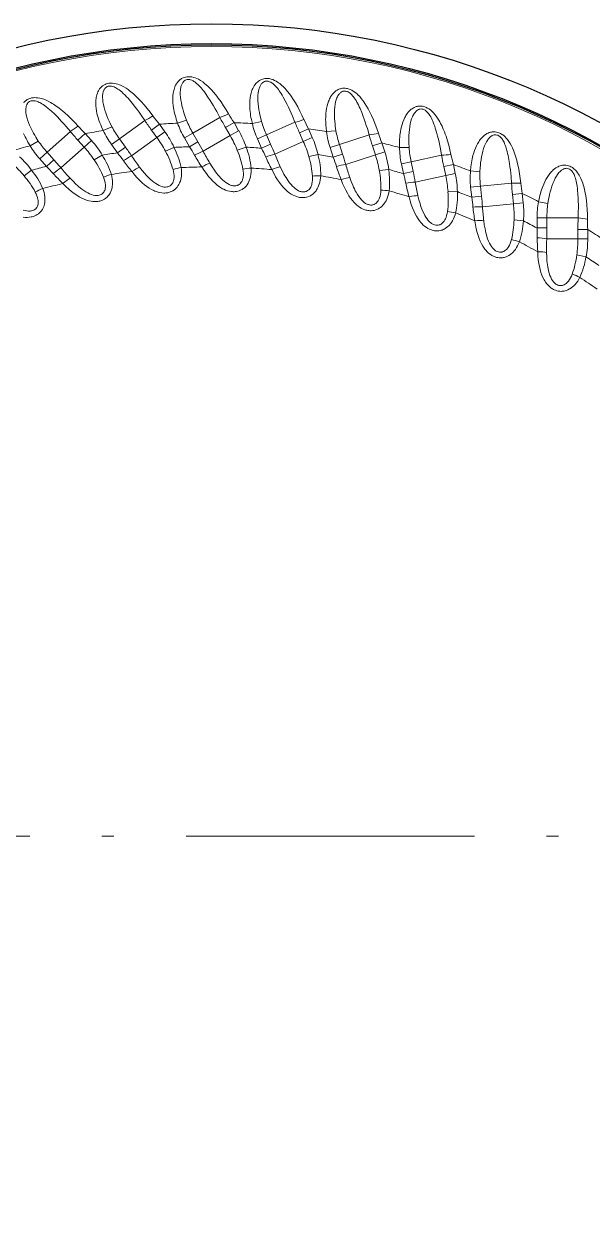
# Model space of a CAD drawing. Extents: x 0 to 297, y 0 to 535.
# Drawn here: x 150.37 to 174.02, y 485.38 to 534.83 of the extents above; entities that cross this region are included whole.
import ezdxf

# ---------------------------------------------------------------- set-up
doc = ezdxf.new("R2010")
doc.units = 0
doc.linetypes.add('DASHDOT', pattern=[18.5, 12, -3, 0.5, -3])

msp = doc.modelspace()

# ---------------------------------------------------------------- linework, layer by layer
at = {"color": 7, "lineweight": 13, "ltscale": 0.032487}
for p, q in [((155.4, 530.809), (154.349, 530.045)), ((164.737, 530.21), (163.501, 529.808)), ((167.751, 529.364), (166.48, 529.094)), ((170.659, 528.208), (169.367, 528.072)), ((173.432, 526.755), (172.132, 526.755))]:
    msp.add_line(p, q, dxfattribs=at)
at = {"color": 7, "lineweight": 13, "ltscale": 0.010249}
for p, q in [((156.007, 530.654), (155.675, 530.413)), ((159.115, 530.719), (158.76, 530.514)), ((156.233, 530.343), (155.901, 530.102)), ((157.047, 530.081), (157.402, 530.286)), ((160.09, 530.04), (160.464, 530.207)), ((162.213, 530.458), (161.838, 530.291)), ((154.263, 529.465), (154.595, 529.706)), ((160.26, 529.658), (160.634, 529.825)), ((162.369, 530.107), (161.994, 529.94)), ((163.111, 529.681), (163.501, 529.808)), ((165.266, 529.875), (164.876, 529.748)), ((151.033, 529.212), (151.337, 529.486)), ((151.313, 528.901), (151.617, 529.175)), ((163.24, 529.283), (163.63, 529.41)), ((165.385, 529.51), (164.995, 529.383)), ((166.166, 528.599), (166.567, 528.685)), ((168.959, 528.03), (169.367, 528.072)), ((171.108, 527.771), (170.7, 527.728)), ((169.003, 527.613), (169.411, 527.656)), ((171.148, 527.389), (170.74, 527.346)), ((171.722, 526.755), (172.132, 526.755)), ((171.722, 526.336), (172.132, 526.336)), ((173.832, 526.273), (173.422, 526.273)), ((173.832, 525.889), (173.422, 525.889))]:
    msp.add_line(p, q, dxfattribs=at)
at = {"color": 7, "lineweight": 13, "ltscale": 0.009608}
for p, q in [((156.007, 530.654), (156.233, 530.343)), ((155.675, 530.413), (155.901, 530.102)), ((158.76, 530.514), (158.952, 530.181)), ((167.841, 528.891), (167.921, 528.515)), ((168.242, 528.976), (168.322, 528.6)), ((170.7, 527.728), (170.74, 527.346)), ((171.108, 527.771), (171.148, 527.389))]:
    msp.add_line(p, q, dxfattribs=at)
at = {"color": 7, "lineweight": 13, "ltscale": 0.009813}
for p, q in [((156.767, 530.7), (157.141, 530.821)), ((162.966, 530.345), (163.356, 530.386)), ((166.003, 529.684), (166.396, 529.684)), ((168.955, 528.709), (169.346, 528.668))]:
    msp.add_line(p, q, dxfattribs=at)
at = {"color": 7, "lineweight": 13, "ltscale": 0.032486}
for p, q in [((158.528, 530.936), (157.402, 530.286)), ((161.651, 530.735), (160.464, 530.207)), ((152.303, 530.355), (151.337, 529.486))]:
    msp.add_line(p, q, dxfattribs=at)
at = {"color": 7, "lineweight": 13, "ltscale": 0.009606}
msp.add_line((159.115, 530.719), (159.307, 530.386), dxfattribs=at)
at = {"color": 7, "lineweight": 13, "ltscale": 0.009814}
for p, q in [((159.876, 530.685), (160.26, 530.766)), ((153.674, 530.39), (154.033, 530.55)), ((150.63, 529.759), (150.97, 529.955)), ((171.789, 527.431), (172.173, 527.349))]:
    msp.add_line(p, q, dxfattribs=at)
at = {"color": 7, "lineweight": 13, "ltscale": 0.01025}
for p, q in [((152.923, 530.265), (152.618, 529.991)), ((159.307, 530.386), (158.952, 530.181)), ((153.18, 529.979), (152.875, 529.705)), ((154.017, 529.804), (154.349, 530.045)), ((157.256, 529.719), (157.611, 529.924)), ((166.079, 529.009), (166.48, 529.094)), ((168.242, 528.976), (167.841, 528.891)), ((168.322, 528.6), (167.921, 528.515))]:
    msp.add_line(p, q, dxfattribs=at)
at = {"color": 7, "lineweight": 13, "ltscale": 0.009607}
for p, q in [((152.923, 530.265), (153.18, 529.979)), ((161.838, 530.291), (161.994, 529.94)), ((162.213, 530.458), (162.369, 530.107)), ((152.618, 529.991), (152.875, 529.705)), ((164.876, 529.748), (164.995, 529.383)), ((165.266, 529.875), (165.385, 529.51)), ((173.422, 526.273), (173.422, 525.889)), ((173.832, 526.273), (173.832, 525.889))]:
    msp.add_line(p, q, dxfattribs=at)
at = {"color": 7, "lineweight": 13, "ltscale": 0.010461}
for p, q in [((157.611, 529.924), (157.402, 530.286)), ((154.263, 529.465), (154.017, 529.804)), ((163.24, 529.283), (163.111, 529.681)), ((151.313, 528.901), (151.033, 529.212)), ((151.617, 529.175), (151.337, 529.486)), ((166.166, 528.599), (166.079, 529.009)), ((169.003, 527.613), (168.959, 528.03)), ((169.411, 527.656), (169.367, 528.072)), ((171.722, 526.336), (171.722, 526.755)), ((172.132, 526.336), (172.132, 526.755))]:
    msp.add_line(p, q, dxfattribs=at)
at = {"color": 7, "lineweight": 13, "ltscale": 0.032425}
for p, q in [((158.952, 530.181), (157.829, 529.532)), ((152.875, 529.705), (151.911, 528.837)), ((155.901, 530.102), (154.852, 529.34)), ((161.994, 529.94), (160.81, 529.413)), ((167.921, 528.515), (166.652, 528.245)), ((170.74, 527.346), (169.45, 527.21)), ((173.422, 525.889), (172.125, 525.889))]:
    msp.add_line(p, q, dxfattribs=at)
at = {"color": 7, "lineweight": 13, "ltscale": 0.010463}
for p, q in [((160.634, 529.825), (160.464, 530.207)), ((160.26, 529.658), (160.09, 530.04)), ((166.567, 528.685), (166.48, 529.094))]:
    msp.add_line(p, q, dxfattribs=at)
at = {"color": 7, "lineweight": 13, "ltscale": 0.010462}
for p, q in [((154.595, 529.706), (154.349, 530.045)), ((157.256, 529.719), (157.047, 530.081)), ((163.63, 529.41), (163.501, 529.808))]:
    msp.add_line(p, q, dxfattribs=at)
at = {"color": 7, "lineweight": 13, "ltscale": 0.009748}
for p, q in [((156.616, 529.691), (156.261, 529.532)), ((159.62, 529.697), (159.25, 529.576)), ((153.63, 529.371), (153.292, 529.175)), ((162.609, 529.389), (162.227, 529.307)), ((150.692, 528.74), (150.378, 528.51)), ((165.548, 528.771), (165.161, 528.729)), ((168.407, 527.848), (168.017, 527.847)), ((171.154, 526.632), (170.766, 526.672)), ((173.759, 525.135), (173.377, 525.216))]:
    msp.add_line(p, q, dxfattribs=at)
at = {"color": 7, "lineweight": 13, "ltscale": 0.032426}
msp.add_line((164.995, 529.383), (163.762, 528.982), dxfattribs=at)
at = {"color": 7, "linetype": 'DASHDOT', "lineweight": 13}
msp.add_line((120.117, 501.034), (196.237, 501.034), dxfattribs=at)
at = {"color": 7, "lineweight": 13}
for points in [[(158.887, 531.087), (158.787, 531.257), (158.682, 531.423), (158.573, 531.584), (158.46, 531.741), (158.401, 531.818), (158.341, 531.894), (158.258, 531.993), (158.171, 532.089), (158.081, 532.183), (158.026, 532.235), (157.97, 532.286), (157.892, 532.352), (157.811, 532.414), (157.725, 532.471), (157.68, 532.498), (157.633, 532.524), (157.568, 532.555), (157.501, 532.582), (157.431, 532.604), (157.356, 532.621), (157.317, 532.627), (157.277, 532.631), (157.24, 532.632), (157.202, 532.632), (157.147, 532.627), (157.094, 532.617), (157.042, 532.602), (156.992, 532.583), (156.961, 532.568), (156.93, 532.551), (156.901, 532.532), (156.873, 532.512), (156.832, 532.476), (156.795, 532.438), (156.761, 532.397), (156.738, 532.365), (156.716, 532.332), (156.684, 532.273), (156.656, 532.212), (156.633, 532.149), (156.618, 532.103), (156.606, 532.057), (156.595, 532.005), (156.585, 531.953), (156.573, 531.852), (156.567, 531.749), (156.567, 531.646), (156.572, 531.542), (156.582, 531.439), (156.596, 531.336), (156.609, 531.262), (156.624, 531.188), (156.642, 531.108), (156.662, 531.028), (156.686, 530.945), (156.711, 530.863), (156.767, 530.7)], [(155.741, 530.997), (155.624, 531.156), (155.503, 531.309), (155.378, 531.458), (155.248, 531.602), (155.182, 531.673), (155.114, 531.742), (155.021, 531.832), (154.925, 531.919), (154.825, 532.002), (154.766, 532.049), (154.704, 532.094), (154.62, 532.151), (154.533, 532.204), (154.442, 532.252), (154.393, 532.274), (154.344, 532.294), (154.277, 532.319), (154.207, 532.339), (154.135, 532.353), (154.059, 532.362), (154.019, 532.364), (153.98, 532.364), (153.942, 532.361), (153.904, 532.357), (153.851, 532.346), (153.798, 532.331), (153.748, 532.311), (153.701, 532.286), (153.671, 532.268), (153.643, 532.248), (153.616, 532.226), (153.59, 532.203), (153.553, 532.164), (153.52, 532.122), (153.49, 532.077), (153.47, 532.043), (153.453, 532.008), (153.427, 531.946), (153.405, 531.883), (153.389, 531.817), (153.379, 531.77), (153.372, 531.723), (153.366, 531.67), (153.362, 531.617), (153.36, 531.515), (153.365, 531.413), (153.376, 531.31), (153.392, 531.207), (153.412, 531.106), (153.437, 531.004), (153.458, 530.932), (153.48, 530.861), (153.507, 530.783), (153.535, 530.706), (153.567, 530.625), (153.601, 530.546), (153.674, 530.39)], [(155.4, 530.809), (155.246, 531.035), (155.165, 531.149), (155.084, 531.261), (155.006, 531.364), (154.927, 531.465), (154.817, 531.601), (154.703, 531.732), (154.646, 531.796), (154.587, 531.857), (154.49, 531.952), (154.44, 531.997), (154.389, 532.04), (154.337, 532.081), (154.284, 532.119), (154.243, 532.145), (154.201, 532.17), (154.164, 532.189), (154.127, 532.206), (154.071, 532.226), (154.015, 532.239), (153.987, 532.243), (153.958, 532.244), (153.916, 532.242), (153.875, 532.234), (153.836, 532.219), (153.801, 532.199), (153.771, 532.175), (153.745, 532.147), (153.722, 532.115), (153.709, 532.092), (153.697, 532.068), (153.684, 532.038), (153.674, 532.007), (153.659, 531.948), (153.653, 531.908), (153.648, 531.866), (153.645, 531.819), (153.645, 531.772), (153.649, 531.68), (153.66, 531.586), (153.68, 531.471), (153.707, 531.356), (153.741, 531.24), (153.779, 531.124), (153.822, 531.008), (153.87, 530.893), (153.908, 530.807), (153.947, 530.721), (154.033, 530.55)], [(158.528, 530.936), (158.398, 531.177), (158.33, 531.299), (158.26, 531.419), (158.194, 531.529), (158.126, 531.638), (158.03, 531.784), (157.931, 531.927), (157.88, 531.996), (157.828, 532.064), (157.742, 532.168), (157.697, 532.218), (157.651, 532.266), (157.604, 532.312), (157.555, 532.355), (157.517, 532.386), (157.477, 532.415), (157.443, 532.438), (157.407, 532.458), (157.354, 532.484), (157.299, 532.503), (157.272, 532.51), (157.244, 532.514), (157.201, 532.516), (157.16, 532.512), (157.12, 532.502), (157.083, 532.485), (157.05, 532.465), (157.021, 532.44), (156.995, 532.411), (156.98, 532.389), (156.965, 532.367), (156.95, 532.338), (156.936, 532.308), (156.915, 532.251), (156.905, 532.211), (156.896, 532.17), (156.888, 532.124), (156.882, 532.077), (156.877, 531.985), (156.878, 531.891), (156.886, 531.775), (156.901, 531.657), (156.922, 531.538), (156.948, 531.419), (156.979, 531.299), (157.014, 531.18), (157.043, 531.09), (157.074, 531), (157.141, 530.821)], [(162.024, 530.849), (161.942, 531.028), (161.856, 531.204), (161.764, 531.375), (161.668, 531.543), (161.617, 531.626), (161.565, 531.708), (161.493, 531.815), (161.417, 531.92), (161.337, 532.022), (161.288, 532.08), (161.238, 532.137), (161.167, 532.21), (161.093, 532.28), (161.014, 532.346), (160.971, 532.378), (160.927, 532.408), (160.866, 532.446), (160.802, 532.48), (160.735, 532.509), (160.662, 532.534), (160.624, 532.544), (160.585, 532.552), (160.548, 532.557), (160.51, 532.56), (160.455, 532.561), (160.401, 532.557), (160.348, 532.548), (160.297, 532.534), (160.263, 532.522), (160.231, 532.508), (160.2, 532.493), (160.171, 532.475), (160.126, 532.445), (160.085, 532.411), (160.047, 532.373), (160.02, 532.344), (159.996, 532.313), (159.957, 532.258), (159.923, 532.201), (159.893, 532.14), (159.874, 532.096), (159.857, 532.051), (159.841, 532.001), (159.826, 531.95), (159.803, 531.851), (159.786, 531.749), (159.775, 531.647), (159.77, 531.543), (159.769, 531.439), (159.772, 531.335), (159.777, 531.26), (159.784, 531.186), (159.794, 531.104), (159.806, 531.022), (159.82, 530.937), (159.837, 530.853), (159.876, 530.685)], [(161.651, 530.735), (161.548, 530.989), (161.493, 531.117), (161.436, 531.244), (161.381, 531.361), (161.325, 531.476), (161.245, 531.631), (161.162, 531.783), (161.118, 531.858), (161.074, 531.93), (160.998, 532.043), (160.959, 532.097), (160.918, 532.15), (160.876, 532.201), (160.832, 532.249), (160.797, 532.284), (160.761, 532.316), (160.729, 532.343), (160.696, 532.367), (160.646, 532.398), (160.594, 532.423), (160.567, 532.432), (160.54, 532.439), (160.497, 532.446), (160.456, 532.446), (160.415, 532.44), (160.376, 532.428), (160.342, 532.41), (160.31, 532.388), (160.282, 532.362), (160.264, 532.343), (160.247, 532.322), (160.229, 532.295), (160.212, 532.267), (160.185, 532.212), (160.17, 532.174), (160.157, 532.134), (160.145, 532.089), (160.134, 532.042), (160.12, 531.951), (160.111, 531.858), (160.107, 531.741), (160.109, 531.623), (160.118, 531.502), (160.131, 531.381), (160.149, 531.259), (160.172, 531.136), (160.191, 531.044), (160.212, 530.952), (160.26, 530.766)], [(165.12, 530.283), (165.057, 530.47), (164.989, 530.654), (164.916, 530.834), (164.838, 531.011), (164.796, 531.099), (164.753, 531.185), (164.693, 531.299), (164.628, 531.412), (164.559, 531.522), (164.517, 531.585), (164.472, 531.647), (164.41, 531.727), (164.343, 531.804), (164.271, 531.878), (164.232, 531.914), (164.192, 531.949), (164.135, 531.993), (164.075, 532.033), (164.011, 532.07), (163.941, 532.102), (163.904, 532.115), (163.866, 532.127), (163.83, 532.137), (163.793, 532.144), (163.738, 532.15), (163.684, 532.152), (163.63, 532.148), (163.578, 532.14), (163.543, 532.132), (163.51, 532.121), (163.478, 532.109), (163.446, 532.095), (163.399, 532.069), (163.354, 532.039), (163.312, 532.006), (163.283, 531.98), (163.255, 531.952), (163.211, 531.901), (163.172, 531.847), (163.135, 531.791), (163.112, 531.749), (163.09, 531.706), (163.068, 531.657), (163.048, 531.608), (163.015, 531.512), (162.988, 531.413), (162.966, 531.312), (162.95, 531.209), (162.938, 531.106), (162.931, 531.002), (162.928, 530.927), (162.927, 530.852), (162.928, 530.77), (162.932, 530.688), (162.937, 530.602), (162.945, 530.516), (162.966, 530.345)], [(152.623, 530.578), (152.489, 530.724), (152.353, 530.864), (152.213, 530.999), (152.069, 531.129), (151.996, 531.192), (151.921, 531.253), (151.819, 531.333), (151.715, 531.409), (151.607, 531.482), (151.542, 531.522), (151.477, 531.56), (151.387, 531.608), (151.295, 531.652), (151.199, 531.69), (151.149, 531.707), (151.098, 531.723), (151.028, 531.74), (150.956, 531.752), (150.883, 531.759), (150.807, 531.76), (150.767, 531.758), (150.728, 531.753), (150.691, 531.747), (150.654, 531.738), (150.601, 531.722), (150.551, 531.701), (150.503, 531.676), (150.459, 531.647), (150.431, 531.626), (150.405, 531.603), (150.38, 531.578), (150.357, 531.553)], [(164.737, 530.21), (164.661, 530.473), (164.619, 530.606), (164.576, 530.738), (164.534, 530.859), (164.49, 530.98), (164.427, 531.143), (164.36, 531.303), (164.324, 531.381), (164.287, 531.458), (164.224, 531.578), (164.191, 531.637), (164.156, 531.693), (164.119, 531.748), (164.081, 531.8), (164.05, 531.838), (164.017, 531.875), (163.988, 531.904), (163.958, 531.932), (163.911, 531.968), (163.861, 531.998), (163.836, 532.01), (163.809, 532.02), (163.768, 532.031), (163.727, 532.036), (163.686, 532.034), (163.646, 532.026), (163.61, 532.012), (163.576, 531.994), (163.545, 531.971), (163.525, 531.953), (163.506, 531.934), (163.485, 531.909), (163.465, 531.883), (163.433, 531.831), (163.414, 531.795), (163.397, 531.756), (163.38, 531.713), (163.365, 531.668), (163.341, 531.579), (163.322, 531.487), (163.306, 531.371), (163.296, 531.253), (163.292, 531.133), (163.293, 531.01), (163.298, 530.887), (163.307, 530.763), (163.317, 530.669), (163.328, 530.575), (163.356, 530.386)], [(152.303, 530.355), (152.127, 530.565), (152.034, 530.669), (151.941, 530.772), (151.853, 530.866), (151.764, 530.959), (151.64, 531.082), (151.514, 531.201), (151.449, 531.258), (151.384, 531.313), (151.278, 531.397), (151.224, 531.437), (151.169, 531.474), (151.113, 531.509), (151.057, 531.542), (151.013, 531.564), (150.968, 531.584), (150.93, 531.599), (150.891, 531.612), (150.833, 531.626), (150.776, 531.633), (150.747, 531.634), (150.719, 531.632), (150.677, 531.626), (150.637, 531.613), (150.6, 531.594), (150.568, 531.571), (150.54, 531.544), (150.517, 531.513), (150.498, 531.479), (150.487, 531.455), (150.477, 531.43), (150.468, 531.399), (150.461, 531.367), (150.453, 531.307), (150.45, 531.266), (150.45, 531.224), (150.452, 531.177), (150.457, 531.13), (150.471, 531.038), (150.491, 530.946), (150.523, 530.835), (150.562, 530.722), (150.607, 530.611), (150.658, 530.5), (150.713, 530.389), (150.772, 530.279), (150.819, 530.198), (150.868, 530.116), (150.97, 529.955)], [(168.139, 529.397), (168.096, 529.59), (168.048, 529.78), (167.994, 529.967), (167.935, 530.151), (167.903, 530.242), (167.869, 530.333), (167.82, 530.453), (167.768, 530.571), (167.711, 530.688), (167.675, 530.755), (167.638, 530.821), (167.584, 530.907), (167.526, 530.991), (167.462, 531.072), (167.427, 531.112), (167.39, 531.151), (167.338, 531.2), (167.283, 531.247), (167.223, 531.29), (167.157, 531.329), (167.122, 531.346), (167.085, 531.362), (167.05, 531.375), (167.014, 531.387), (166.96, 531.399), (166.906, 531.406), (166.853, 531.408), (166.799, 531.405), (166.765, 531.4), (166.73, 531.394), (166.697, 531.385), (166.664, 531.374), (166.614, 531.353), (166.567, 531.328), (166.522, 531.3), (166.49, 531.277), (166.459, 531.252), (166.41, 531.206), (166.365, 531.156), (166.323, 531.104), (166.295, 531.065), (166.269, 531.024), (166.243, 530.978), (166.218, 530.932), (166.174, 530.839), (166.137, 530.743), (166.105, 530.645), (166.078, 530.545), (166.055, 530.444), (166.037, 530.341), (166.027, 530.267), (166.018, 530.193), (166.01, 530.111), (166.005, 530.028), (166.002, 529.942), (166, 529.856), (166.003, 529.684)], [(167.751, 529.364), (167.702, 529.634), (167.675, 529.771), (167.645, 529.906), (167.616, 530.032), (167.586, 530.156), (167.54, 530.325), (167.49, 530.491), (167.463, 530.573), (167.434, 530.653), (167.384, 530.779), (167.357, 530.84), (167.328, 530.9), (167.297, 530.958), (167.264, 531.015), (167.237, 531.056), (167.209, 531.096), (167.183, 531.128), (167.156, 531.158), (167.113, 531.199), (167.067, 531.234), (167.043, 531.249), (167.017, 531.262), (166.978, 531.277), (166.937, 531.286), (166.896, 531.289), (166.855, 531.284), (166.818, 531.275), (166.783, 531.26), (166.749, 531.24), (166.727, 531.225), (166.707, 531.208), (166.683, 531.185), (166.661, 531.161), (166.624, 531.113), (166.601, 531.079), (166.58, 531.043), (166.558, 531.001), (166.539, 530.958), (166.505, 530.872), (166.477, 530.782), (166.449, 530.669), (166.427, 530.552), (166.41, 530.433), (166.398, 530.312), (166.39, 530.188), (166.387, 530.064), (166.386, 529.97), (166.388, 529.875), (166.396, 529.684)], [(150.359, 530.275), (150.388, 530.206), (150.423, 530.132), (150.459, 530.058), (150.5, 529.981), (150.541, 529.906), (150.63, 529.759)], [(171.049, 528.201), (171.027, 528.397), (170.999, 528.59), (170.965, 528.782), (170.925, 528.971), (170.902, 529.065), (170.878, 529.159), (170.843, 529.283), (170.803, 529.407), (170.758, 529.529), (170.73, 529.599), (170.699, 529.669), (170.655, 529.76), (170.606, 529.85), (170.551, 529.937), (170.52, 529.98), (170.488, 530.023), (170.441, 530.078), (170.391, 530.13), (170.336, 530.178), (170.275, 530.224), (170.241, 530.245), (170.207, 530.265), (170.173, 530.282), (170.138, 530.297), (170.086, 530.314), (170.033, 530.327), (169.98, 530.335), (169.927, 530.337), (169.892, 530.336), (169.857, 530.333), (169.823, 530.328), (169.789, 530.321), (169.737, 530.305), (169.687, 530.285), (169.64, 530.262), (169.605, 530.242), (169.572, 530.22), (169.519, 530.18), (169.469, 530.136), (169.422, 530.088), (169.39, 530.051), (169.36, 530.014), (169.328, 529.971), (169.299, 529.927), (169.246, 529.84), (169.199, 529.749), (169.157, 529.654), (169.119, 529.558), (169.086, 529.459), (169.057, 529.359), (169.039, 529.286), (169.023, 529.213), (169.007, 529.132), (168.993, 529.051), (168.981, 528.966), (168.97, 528.88), (168.955, 528.709)], [(170.659, 528.208), (170.64, 528.481), (170.626, 528.62), (170.612, 528.758), (170.596, 528.886), (170.578, 529.013), (170.55, 529.186), (170.518, 529.356), (170.499, 529.44), (170.479, 529.523), (170.443, 529.654), (170.422, 529.717), (170.4, 529.78), (170.375, 529.841), (170.348, 529.901), (170.326, 529.944), (170.301, 529.987), (170.279, 530.022), (170.255, 530.055), (170.217, 530.1), (170.175, 530.14), (170.152, 530.157), (170.129, 530.172), (170.091, 530.192), (170.051, 530.205), (170.01, 530.211), (169.97, 530.212), (169.932, 530.206), (169.895, 530.195), (169.86, 530.179), (169.836, 530.166), (169.814, 530.151), (169.788, 530.131), (169.764, 530.109), (169.722, 530.066), (169.695, 530.034), (169.671, 530), (169.645, 529.961), (169.621, 529.92), (169.578, 529.838), (169.541, 529.752), (169.501, 529.642), (169.467, 529.528), (169.438, 529.411), (169.413, 529.292), (169.393, 529.17), (169.376, 529.047), (169.366, 528.953), (169.357, 528.858), (169.346, 528.668)], [(156.91, 528.851), (156.922, 528.764), (156.929, 528.675), (156.93, 528.585), (156.924, 528.499), (156.914, 528.421), (156.899, 528.35), (156.88, 528.287), (156.865, 528.245), (156.849, 528.207), (156.816, 528.14), (156.781, 528.084), (156.744, 528.036), (156.717, 528.004), (156.689, 527.976), (156.66, 527.951), (156.632, 527.928), (156.573, 527.888), (156.513, 527.857), (156.461, 527.835), (156.408, 527.818), (156.355, 527.805), (156.316, 527.799), (156.277, 527.794), (156.236, 527.791), (156.195, 527.791), (156.114, 527.796), (156.033, 527.808), (155.951, 527.827), (155.869, 527.853), (155.821, 527.872), (155.773, 527.892), (155.677, 527.94), (155.58, 527.997), (155.483, 528.063), (155.385, 528.138), (155.287, 528.222), (155.188, 528.315), (155.082, 528.426), (154.975, 528.548), (154.869, 528.682)], [(156.577, 528.769), (156.597, 528.688), (156.612, 528.604), (156.62, 528.523), (156.621, 528.451), (156.619, 528.413), (156.615, 528.379), (156.609, 528.342), (156.601, 528.309), (156.584, 528.259), (156.565, 528.217), (156.544, 528.182), (156.522, 528.153), (156.504, 528.134), (156.486, 528.118), (156.45, 528.09), (156.428, 528.078), (156.406, 528.067), (156.36, 528.051), (156.314, 528.042), (156.267, 528.038), (156.236, 528.039), (156.204, 528.041), (156.171, 528.046), (156.137, 528.053), (156.07, 528.074), (156, 528.103), (155.928, 528.14), (155.855, 528.185), (155.78, 528.238), (155.703, 528.3), (155.623, 528.371), (155.569, 528.423), (155.514, 528.479), (155.457, 528.54), (155.399, 528.605), (155.294, 528.731), (155.185, 528.871)], [(159.825, 528.831), (159.828, 528.744), (159.825, 528.654), (159.816, 528.565), (159.802, 528.48), (159.783, 528.403), (159.761, 528.334), (159.736, 528.273), (159.717, 528.233), (159.697, 528.197), (159.657, 528.134), (159.616, 528.082), (159.575, 528.038), (159.544, 528.009), (159.513, 527.984), (159.482, 527.962), (159.451, 527.942), (159.389, 527.909), (159.326, 527.883), (159.272, 527.867), (159.217, 527.856), (159.163, 527.849), (159.124, 527.846), (159.084, 527.846), (159.044, 527.848), (159.003, 527.852), (158.923, 527.865), (158.843, 527.885), (158.764, 527.913), (158.685, 527.948), (158.639, 527.971), (158.594, 527.996), (158.503, 528.054), (158.413, 528.12), (158.323, 528.196), (158.234, 528.281), (158.145, 528.375), (158.056, 528.478), (157.962, 528.6), (157.869, 528.732), (157.777, 528.877)], [(159.485, 528.784), (159.496, 528.701), (159.503, 528.616), (159.502, 528.535), (159.496, 528.463), (159.489, 528.426), (159.482, 528.392), (159.472, 528.356), (159.461, 528.325), (159.439, 528.276), (159.415, 528.237), (159.39, 528.204), (159.365, 528.178), (159.346, 528.161), (159.327, 528.146), (159.287, 528.123), (159.264, 528.112), (159.241, 528.104), (159.194, 528.093), (159.147, 528.089), (159.1, 528.09), (159.069, 528.094), (159.038, 528.1), (159.006, 528.108), (158.973, 528.119), (158.908, 528.146), (158.842, 528.182), (158.774, 528.226), (158.706, 528.279), (158.637, 528.34), (158.567, 528.409), (158.495, 528.488), (158.446, 528.546), (158.397, 528.607), (158.347, 528.674), (158.296, 528.745), (158.205, 528.88), (158.111, 529.031)], [(162.721, 528.506), (162.715, 528.419), (162.703, 528.33), (162.685, 528.243), (162.662, 528.16), (162.635, 528.085), (162.606, 528.019), (162.575, 527.961), (162.551, 527.923), (162.528, 527.889), (162.481, 527.831), (162.435, 527.783), (162.39, 527.744), (162.356, 527.719), (162.323, 527.697), (162.29, 527.678), (162.257, 527.661), (162.191, 527.635), (162.126, 527.616), (162.071, 527.606), (162.015, 527.6), (161.961, 527.599), (161.921, 527.601), (161.882, 527.604), (161.842, 527.61), (161.801, 527.618), (161.723, 527.64), (161.646, 527.668), (161.57, 527.704), (161.495, 527.747), (161.452, 527.775), (161.41, 527.805), (161.326, 527.872), (161.243, 527.947), (161.161, 528.032), (161.081, 528.126), (161.003, 528.228), (160.926, 528.34), (160.845, 528.471), (160.766, 528.613), (160.689, 528.766)], [(162.378, 528.496), (162.381, 528.412), (162.378, 528.327), (162.37, 528.246), (162.355, 528.175), (162.345, 528.139), (162.335, 528.106), (162.321, 528.071), (162.306, 528.041), (162.279, 527.995), (162.252, 527.958), (162.224, 527.929), (162.196, 527.905), (162.175, 527.89), (162.154, 527.877), (162.113, 527.858), (162.089, 527.85), (162.065, 527.845), (162.017, 527.839), (161.97, 527.839), (161.923, 527.845), (161.893, 527.852), (161.863, 527.861), (161.831, 527.873), (161.8, 527.887), (161.738, 527.921), (161.676, 527.964), (161.613, 528.015), (161.551, 528.074), (161.489, 528.142), (161.426, 528.219), (161.363, 528.305), (161.321, 528.367), (161.278, 528.433), (161.235, 528.505), (161.192, 528.58), (161.115, 528.725), (161.038, 528.884)], [(173.818, 526.706), (173.817, 526.904), (173.809, 527.099), (173.795, 527.293), (173.775, 527.486), (173.763, 527.582), (173.748, 527.677), (173.726, 527.805), (173.699, 527.932), (173.668, 528.058), (173.647, 528.131), (173.624, 528.203), (173.589, 528.299), (173.55, 528.393), (173.504, 528.485), (173.478, 528.532), (173.451, 528.577), (173.41, 528.637), (173.365, 528.694), (173.316, 528.748), (173.26, 528.8), (173.229, 528.824), (173.196, 528.847), (173.164, 528.868), (173.131, 528.886), (173.081, 528.909), (173.03, 528.927), (172.978, 528.941), (172.925, 528.949), (172.89, 528.951), (172.855, 528.952), (172.821, 528.95), (172.787, 528.946), (172.734, 528.936), (172.682, 528.922), (172.632, 528.904), (172.596, 528.887), (172.561, 528.869), (172.503, 528.835), (172.449, 528.796), (172.397, 528.753), (172.362, 528.72), (172.328, 528.686), (172.292, 528.647), (172.258, 528.607), (172.196, 528.525), (172.14, 528.439), (172.088, 528.35), (172.041, 528.258), (171.998, 528.163), (171.959, 528.066), (171.933, 527.996), (171.909, 527.925), (171.885, 527.846), (171.862, 527.767), (171.841, 527.684), (171.822, 527.6), (171.789, 527.431)], [(173.432, 526.755), (173.44, 527.028), (173.442, 527.168), (173.441, 527.307), (173.439, 527.436), (173.435, 527.563), (173.425, 527.738), (173.411, 527.911), (173.401, 527.997), (173.39, 528.081), (173.367, 528.215), (173.353, 528.28), (173.337, 528.345), (173.319, 528.408), (173.299, 528.47), (173.281, 528.516), (173.261, 528.561), (173.243, 528.598), (173.223, 528.633), (173.189, 528.682), (173.152, 528.726), (173.131, 528.746), (173.109, 528.763), (173.073, 528.786), (173.035, 528.804), (172.995, 528.815), (172.955, 528.819), (172.917, 528.817), (172.879, 528.81), (172.842, 528.798), (172.818, 528.787), (172.794, 528.775), (172.766, 528.758), (172.739, 528.739), (172.693, 528.7), (172.664, 528.671), (172.635, 528.64), (172.606, 528.604), (172.577, 528.566), (172.527, 528.488), (172.48, 528.406), (172.429, 528.302), (172.384, 528.192), (172.342, 528.079), (172.305, 527.963), (172.272, 527.844), (172.243, 527.723), (172.223, 527.63), (172.205, 527.537), (172.173, 527.349)], [(154.01, 528.566), (154.03, 528.481), (154.047, 528.393), (154.057, 528.304), (154.06, 528.218), (154.058, 528.139), (154.05, 528.067), (154.039, 528.002), (154.028, 527.959), (154.016, 527.919), (153.99, 527.849), (153.961, 527.79), (153.93, 527.738), (153.905, 527.704), (153.881, 527.673), (153.855, 527.645), (153.829, 527.619), (153.775, 527.574), (153.719, 527.536), (153.669, 527.509), (153.618, 527.486), (153.567, 527.468), (153.529, 527.457), (153.49, 527.449), (153.45, 527.442), (153.409, 527.437), (153.328, 527.433), (153.246, 527.437), (153.163, 527.448), (153.078, 527.465), (153.029, 527.478), (152.979, 527.494), (152.878, 527.531), (152.776, 527.578), (152.673, 527.633), (152.567, 527.697), (152.461, 527.771), (152.353, 527.853), (152.236, 527.952), (152.117, 528.063), (151.997, 528.185)], [(153.686, 528.45), (153.715, 528.371), (153.739, 528.289), (153.756, 528.209), (153.764, 528.138), (153.766, 528.1), (153.766, 528.066), (153.763, 528.029), (153.759, 527.995), (153.747, 527.943), (153.732, 527.9), (153.715, 527.863), (153.696, 527.832), (153.681, 527.811), (153.665, 527.793), (153.631, 527.762), (153.611, 527.747), (153.59, 527.734), (153.546, 527.713), (153.501, 527.699), (153.455, 527.691), (153.424, 527.688), (153.392, 527.687), (153.359, 527.689), (153.324, 527.692), (153.255, 527.705), (153.183, 527.727), (153.107, 527.756), (153.03, 527.793), (152.95, 527.839), (152.866, 527.892), (152.78, 527.954), (152.721, 528), (152.66, 528.05), (152.597, 528.105), (152.532, 528.164), (152.414, 528.278), (152.292, 528.405)], [(165.568, 527.881), (165.553, 527.795), (165.531, 527.708), (165.505, 527.622), (165.473, 527.542), (165.438, 527.471), (165.402, 527.408), (165.366, 527.354), (165.338, 527.319), (165.311, 527.287), (165.259, 527.234), (165.208, 527.192), (165.158, 527.157), (165.122, 527.136), (165.087, 527.118), (165.052, 527.102), (165.018, 527.089), (164.95, 527.07), (164.883, 527.058), (164.827, 527.053), (164.771, 527.054), (164.717, 527.058), (164.678, 527.064), (164.639, 527.072), (164.599, 527.082), (164.56, 527.094), (164.485, 527.123), (164.411, 527.16), (164.34, 527.204), (164.269, 527.254), (164.229, 527.286), (164.19, 527.32), (164.114, 527.396), (164.039, 527.479), (163.967, 527.572), (163.897, 527.674), (163.83, 527.784), (163.765, 527.904), (163.698, 528.042), (163.634, 528.191), (163.574, 528.351)], [(165.226, 527.906), (165.22, 527.822), (165.208, 527.738), (165.191, 527.658), (165.17, 527.589), (165.156, 527.554), (165.142, 527.523), (165.124, 527.49), (165.107, 527.461), (165.075, 527.419), (165.044, 527.385), (165.013, 527.358), (164.983, 527.337), (164.961, 527.325), (164.939, 527.315), (164.895, 527.3), (164.87, 527.295), (164.846, 527.291), (164.798, 527.29), (164.751, 527.296), (164.705, 527.307), (164.676, 527.317), (164.647, 527.329), (164.617, 527.344), (164.587, 527.361), (164.529, 527.402), (164.471, 527.45), (164.414, 527.508), (164.359, 527.573), (164.304, 527.647), (164.25, 527.73), (164.196, 527.822), (164.16, 527.888), (164.125, 527.959), (164.09, 528.034), (164.055, 528.114), (163.993, 528.266), (163.933, 528.433)], [(150.845, 527.83), (150.882, 527.755), (150.914, 527.676), (150.939, 527.598), (150.955, 527.528), (150.961, 527.491), (150.964, 527.457), (150.966, 527.419), (150.965, 527.386), (150.959, 527.333), (150.948, 527.288), (150.935, 527.249), (150.919, 527.216), (150.906, 527.194), (150.892, 527.174), (150.862, 527.14), (150.843, 527.123), (150.824, 527.108), (150.783, 527.083), (150.74, 527.064), (150.694, 527.051), (150.664, 527.045), (150.632, 527.041), (150.599, 527.039), (150.564, 527.039), (150.494, 527.045), (150.42, 527.058), (150.342, 527.08)], [(151.155, 527.979), (151.184, 527.897), (151.209, 527.811), (151.229, 527.724), (151.242, 527.639), (151.247, 527.56), (151.247, 527.487), (151.243, 527.422), (151.237, 527.378), (151.229, 527.337), (151.21, 527.265), (151.187, 527.203), (151.162, 527.148), (151.141, 527.111), (151.12, 527.078), (151.097, 527.047), (151.074, 527.019), (151.025, 526.968), (150.973, 526.924), (150.926, 526.892), (150.878, 526.865), (150.829, 526.841), (150.792, 526.827), (150.755, 526.814), (150.715, 526.803), (150.675, 526.794), (150.595, 526.782), (150.513, 526.777), (150.429, 526.779), (150.343, 526.787)], [(167.996, 527.022), (167.981, 526.94), (167.961, 526.857), (167.935, 526.779), (167.907, 526.713), (167.89, 526.68), (167.872, 526.65), (167.852, 526.619), (167.831, 526.592), (167.795, 526.553), (167.76, 526.523), (167.727, 526.5), (167.695, 526.482), (167.672, 526.472), (167.649, 526.464), (167.604, 526.454), (167.579, 526.451), (167.554, 526.45), (167.506, 526.454), (167.46, 526.465), (167.416, 526.48), (167.387, 526.494), (167.36, 526.509), (167.331, 526.527), (167.303, 526.547), (167.25, 526.593), (167.198, 526.648), (167.148, 526.711), (167.099, 526.782), (167.052, 526.861), (167.007, 526.949), (166.963, 527.047), (166.935, 527.116), (166.907, 527.19), (166.88, 527.268), (166.853, 527.352), (166.808, 527.509), (166.766, 527.681)], [(168.334, 526.961), (168.309, 526.877), (168.279, 526.793), (168.244, 526.711), (168.204, 526.634), (168.162, 526.567), (168.119, 526.508), (168.077, 526.458), (168.046, 526.426), (168.016, 526.398), (167.958, 526.351), (167.903, 526.313), (167.851, 526.284), (167.813, 526.267), (167.776, 526.252), (167.739, 526.241), (167.704, 526.231), (167.634, 526.219), (167.567, 526.214), (167.51, 526.216), (167.455, 526.222), (167.401, 526.232), (167.363, 526.242), (167.325, 526.253), (167.287, 526.268), (167.249, 526.284), (167.178, 526.321), (167.108, 526.365), (167.041, 526.416), (166.976, 526.474), (166.94, 526.51), (166.905, 526.548), (166.837, 526.631), (166.771, 526.722), (166.709, 526.822), (166.65, 526.93), (166.595, 527.047), (166.543, 527.172), (166.491, 527.317), (166.443, 527.472), (166.4, 527.638)], [(170.988, 525.757), (170.955, 525.677), (170.916, 525.596), (170.872, 525.518), (170.825, 525.446), (170.776, 525.383), (170.728, 525.33), (170.681, 525.284), (170.646, 525.255), (170.613, 525.23), (170.551, 525.189), (170.493, 525.158), (170.437, 525.135), (170.397, 525.121), (170.359, 525.111), (170.322, 525.103), (170.285, 525.097), (170.215, 525.093), (170.147, 525.095), (170.091, 525.102), (170.037, 525.114), (169.985, 525.13), (169.948, 525.143), (169.911, 525.159), (169.875, 525.177), (169.839, 525.197), (169.771, 525.242), (169.707, 525.293), (169.646, 525.35), (169.587, 525.415), (169.555, 525.454), (169.524, 525.496), (169.465, 525.585), (169.409, 525.683), (169.358, 525.789), (169.311, 525.902), (169.268, 526.024), (169.229, 526.155), (169.193, 526.304), (169.161, 526.463), (169.136, 526.632)], [(170.658, 525.853), (170.635, 525.773), (170.607, 525.693), (170.573, 525.618), (170.538, 525.555), (170.517, 525.524), (170.497, 525.496), (170.473, 525.468), (170.45, 525.443), (170.41, 525.408), (170.372, 525.381), (170.337, 525.362), (170.303, 525.348), (170.278, 525.34), (170.255, 525.335), (170.209, 525.329), (170.184, 525.329), (170.159, 525.331), (170.112, 525.34), (170.067, 525.355), (170.025, 525.375), (169.998, 525.391), (169.972, 525.409), (169.946, 525.43), (169.92, 525.453), (169.872, 525.505), (169.826, 525.565), (169.782, 525.633), (169.742, 525.708), (169.703, 525.792), (169.667, 525.884), (169.634, 525.986), (169.613, 526.058), (169.593, 526.134), (169.574, 526.215), (169.557, 526.3), (169.528, 526.462), (169.504, 526.637)], [(173.502, 524.283), (173.461, 524.206), (173.414, 524.13), (173.362, 524.057), (173.307, 523.99), (173.252, 523.933), (173.199, 523.885), (173.147, 523.845), (173.11, 523.819), (173.074, 523.798), (173.008, 523.764), (172.947, 523.739), (172.889, 523.721), (172.848, 523.712), (172.809, 523.706), (172.771, 523.702), (172.734, 523.7), (172.664, 523.702), (172.597, 523.712), (172.542, 523.725), (172.489, 523.742), (172.439, 523.763), (172.403, 523.781), (172.369, 523.8), (172.334, 523.822), (172.301, 523.846), (172.238, 523.897), (172.18, 523.955), (172.125, 524.018), (172.073, 524.088), (172.046, 524.131), (172.019, 524.176), (171.969, 524.271), (171.924, 524.374), (171.884, 524.484), (171.849, 524.602), (171.819, 524.728), (171.794, 524.862), (171.774, 525.014), (171.759, 525.176), (171.751, 525.347)], [(173.184, 524.413), (173.153, 524.335), (173.116, 524.258), (173.075, 524.188), (173.033, 524.129), (173.009, 524.1), (172.986, 524.075), (172.96, 524.048), (172.934, 524.027), (172.891, 523.996), (172.85, 523.973), (172.813, 523.958), (172.778, 523.947), (172.753, 523.942), (172.729, 523.939), (172.683, 523.938), (172.658, 523.941), (172.633, 523.945), (172.587, 523.959), (172.545, 523.979), (172.504, 524.004), (172.479, 524.022), (172.456, 524.043), (172.432, 524.067), (172.408, 524.092), (172.366, 524.148), (172.326, 524.213), (172.29, 524.285), (172.257, 524.364), (172.228, 524.451), (172.202, 524.547), (172.179, 524.651), (172.166, 524.725), (172.154, 524.803), (172.144, 524.886), (172.135, 524.973), (172.124, 525.136), (172.118, 525.313)]]:
    msp.add_lwpolyline(points, dxfattribs=at)
at = {"color": 7, "lineweight": 30}
for radius in [33.8, 32.975, 32.925]:
    msp.add_circle((158.177, 501.034), radius, dxfattribs=at)
at = {"color": 7, "lineweight": 13}
msp.add_circle((158.177, 501.034), 32.857, dxfattribs=at)
for centre, radius, start, end in [((154.066, 533.613), 3.105, 295.441, 302.6382), ((165.088, 537.254), 11.636, 213.6351, 216.0078), ((160.525, 534.427), 5.886, 215.6403, 219.8616), ((158.177, 501.034), 29.699, 92.721, 94.1905), ((159.886, 531.741), 3.288, 198.456, 210.3122), ((160.906, 532.335), 4.059, 201.8929, 210.3097), ((157.494, 533.864), 3.105, 289.441, 296.6382), ((168.836, 536.333), 11.636, 207.6351, 210.0078), ((164.003, 533.999), 5.886, 209.6403, 213.8616), ((158.177, 501.034), 29.699, 86.7211, 88.1905), ((163.087, 531.394), 3.288, 192.456, 204.3122), ((164.163, 531.878), 4.059, 195.8929, 204.3097), ((160.931, 533.752), 3.102, 283.4295, 290.6357), ((172.468, 535.026), 11.636, 201.6351, 204.0078), ((167.417, 533.209), 5.886, 203.6403, 207.8616), ((150.683, 533.004), 3.105, 301.441, 308.6382), ((161.264, 537.778), 11.636, 219.6351, 222.0078), ((157.022, 534.489), 5.886, 221.6403, 225.8616), ((158.177, 501.034), 29.699, 98.721, 100.1905), ((156.667, 531.751), 3.288, 204.4547, 216.3137), ((157.619, 532.448), 4.058, 207.8925, 216.3102), ((153.237, 528.139), 3.719, 24.672, 36.3495), ((154.858, 527.786), 4.743, 22.1694, 30.3246), ((156.098, 528.507), 3.719, 18.6721, 30.3496), ((158.177, 501.034), 29.699, 80.721, 82.1905), ((166.233, 530.715), 3.288, 186.4554, 198.3129), ((167.354, 531.083), 4.058, 189.8927, 198.31), ((164.335, 533.288), 3.105, 277.441, 284.6382), ((175.944, 533.346), 11.637, 195.6352, 198.0076), ((170.729, 532.067), 5.886, 197.6403, 201.8616), ((158.177, 501.034), 29.699, 104.721, 106.1905), ((153.465, 531.425), 3.288, 210.4557, 222.3125), ((154.339, 532.218), 4.059, 213.8929, 222.3098), ((149.369, 526.512), 4.742, 34.1693, 42.3247), ((150.431, 527.474), 3.719, 30.6718, 42.3498), ((143.723, 521.808), 13.438, 34.0912, 35.9999), ((152.08, 527.293), 4.743, 28.1694, 36.3244), ((158.177, 501.034), 28.699, 91.8385, 93.1174), ((153.799, 528.228), 3.174, 11.3212, 27.4463), ((151.237, 525.824), 7.17, 29.634, 32.9004), ((145.974, 523.205), 13.438, 28.0912, 29.9999), ((158.177, 501.034), 28.699, 85.8385, 87.1174), ((156.665, 528.536), 3.174, 5.3212, 21.4463), ((153.866, 526.414), 7.17, 23.634, 26.9004), ((148.358, 524.359), 13.438, 22.0912, 23.9999), ((157.673, 527.987), 4.743, 16.1695, 24.3243), ((158.981, 528.574), 3.719, 12.6722, 24.3493), ((158.177, 501.034), 29.699, 74.721, 76.1905), ((169.291, 529.71), 3.288, 180.4553, 192.313), ((170.445, 529.959), 4.058, 183.8927, 192.3101), ((147.71, 526.52), 3.719, 36.6719, 48.3496), ((141.631, 520.183), 13.438, 40.0912, 41.9999), ((149.977, 526.897), 4.022, 22.7087, 34.4902), ((150.98, 527.621), 3.174, 17.3212, 33.4463), ((158.177, 501.034), 28.699, 97.8385, 99.1174), ((148.684, 524.963), 7.17, 35.634, 38.9004), ((156.677, 525.848), 3.94, 117.5932, 123.3455), ((164.154, 535.588), 11.206, 213.8879, 216.831), ((152.725, 527.613), 4.022, 16.7087, 28.4901), ((159.279, 525.869), 3.94, 111.5932, 117.3455), ((163.581, 532.846), 7.032, 209.6321, 214.37), ((167.734, 534.774), 11.206, 207.8878, 210.831), ((155.532, 528.036), 4.023, 10.7194, 22.4976), ((161.869, 525.618), 3.94, 105.5932, 111.3455), ((166.876, 532.107), 7.032, 203.6321, 208.37), ((171.208, 533.59), 11.206, 201.8878, 204.831), ((158.37, 528.166), 4.022, 4.7087, 16.4901), ((159.548, 528.544), 3.174, 359.3212, 15.4463), ((158.177, 501.034), 28.699, 79.8385, 81.1174), ((156.543, 526.726), 7.17, 17.634, 20.9004), ((150.85, 525.258), 13.438, 16.0912, 17.9999), ((160.493, 527.892), 4.742, 10.1693, 18.3246), ((161.855, 528.339), 3.719, 6.672, 18.3496), ((167.673, 532.468), 3.105, 271.441, 278.6382), ((179.223, 531.312), 11.636, 189.6351, 192.0078), ((173.904, 530.585), 5.886, 191.6403, 195.8616), ((146.754, 525.451), 4.742, 40.1693, 48.3246), ((158.177, 501.034), 28.699, 103.8385, 105.1174), ((148.24, 526.723), 3.174, 23.3212, 39.4463), ((146.234, 523.84), 7.17, 41.634, 44.9004), ((154.088, 525.559), 3.935, 123.584, 129.3436), ((160.51, 536.024), 11.206, 219.8878, 222.831), ((158.177, 501.034), 27.845, 96.8242, 98.6076), ((160.226, 533.237), 7.032, 215.6321, 220.37), ((157.192, 526.962), 1.909, 98.4884, 108.8102), ((158.177, 501.034), 27.845, 90.8242, 92.6076), ((159.908, 526.927), 1.905, 92.4951, 102.8378), ((158.177, 501.034), 27.845, 84.8242, 86.6076), ((164.418, 525.098), 3.94, 99.5932, 105.3455), ((170.077, 531.028), 7.032, 197.6321, 202.37), ((174.54, 532.05), 11.206, 195.8878, 198.831), ((161.205, 527.997), 4.022, 358.7087, 10.4902), ((162.416, 528.25), 3.174, 353.3212, 9.4463), ((158.177, 501.034), 28.699, 73.8384, 75.1174), ((153.422, 525.891), 13.438, 10.0912, 11.9999), ((158.177, 501.034), 29.699, 68.721, 70.1905), ((172.228, 528.391), 3.288, 174.4551, 186.3131), ((147.318, 525.898), 4.022, 28.7087, 40.4902), ((158.177, 501.034), 27.845, 102.8242, 104.6076), ((156.849, 533.275), 7.032, 221.6321, 226.37), ((154.487, 526.717), 1.909, 104.4884, 114.8102), ((162.604, 526.6), 1.909, 86.4884, 96.8102), ((158.177, 501.034), 27.845, 78.8242, 80.6076), ((159.237, 526.756), 7.17, 11.634, 14.9004), ((166.898, 524.318), 3.935, 93.584, 99.3436), ((173.147, 529.619), 7.032, 191.6321, 196.37), ((177.692, 530.17), 11.206, 189.8879, 192.831), ((163.288, 527.503), 4.742, 4.1693, 12.3246), ((164.689, 527.805), 3.719, 0.6719, 12.3496), ((173.401, 528.518), 4.058, 177.8926, 186.3101), ((170.906, 531.303), 3.105, 265.441, 272.6382), ((182.272, 528.946), 11.636, 183.6351, 186.0078), ((176.907, 528.779), 5.886, 185.6403, 189.8616), ((151.823, 526.191), 1.909, 110.4884, 120.8102), ((165.253, 525.997), 1.909, 80.4884, 90.8102), ((158.177, 501.034), 27.845, 72.8242, 74.6076), ((164.007, 527.532), 4.022, 352.7087, 4.4901), ((165.238, 527.658), 3.174, 347.3212, 3.4463), ((158.177, 501.034), 28.699, 67.8384, 69.1174), ((158.177, 501.034), 29.699, 62.721, 64.1905), ((161.92, 526.504), 7.17, 5.634, 8.9004), ((169.284, 523.279), 3.935, 87.584, 93.3436), ((176.053, 527.898), 7.032, 185.6321, 190.37), ((156.047, 526.252), 13.438, 4.0912, 5.9999), ((180.631, 527.97), 11.206, 183.8878, 186.831), ((166.026, 526.823), 4.742, 358.1693, 6.3246), ((167.452, 526.977), 3.719, 354.6719, 6.3497), ((175.01, 526.773), 3.288, 168.455, 180.3133), ((176.19, 526.777), 4.058, 171.8926, 180.3102), ((167.823, 525.121), 1.909, 74.4884, 84.8102), ((158.177, 501.034), 27.845, 66.8242, 68.6076), ((185.059, 526.274), 11.637, 177.6352, 180.0076), ((174, 529.807), 3.105, 259.441, 266.6382), ((179.705, 526.669), 5.886, 179.6403, 183.8616), ((166.745, 526.778), 4.022, 346.7087, 358.4902), ((167.982, 526.774), 3.174, 341.3212, 357.4463), ((158.177, 501.034), 28.699, 61.8384, 63.1174), ((164.562, 525.973), 7.17, 359.634, 2.9004), ((158.694, 526.336), 13.438, 358.0912, 359.9999), ((158.177, 501.034), 29.699, 56.721, 58.1905), ((170.288, 523.981), 1.909, 68.4884, 78.8102), ((158.177, 501.034), 27.845, 60.8242, 62.6076), ((178.763, 525.882), 7.032, 179.6321, 184.37), ((171.549, 521.991), 3.94, 81.5932, 87.3455), ((183.323, 525.476), 11.206, 177.8879, 180.831), ((168.679, 525.862), 4.742, 352.1693, 0.3246), ((170.113, 525.866), 3.719, 348.6719, 0.3497), ((169.388, 525.741), 4.023, 340.7194, 352.4976), ((170.619, 525.608), 3.174, 335.3212, 351.4463), ((158.177, 501.034), 28.699, 55.8384, 57.1174), ((172.62, 522.589), 1.909, 62.4884, 72.8102), ((158.177, 501.034), 27.845, 54.8242, 56.6076)]:
    msp.add_arc(centre, radius, start, end, dxfattribs=at)
for centre, major_axis in [((154.881, 528.576), (0.398, 0.303)), ((157.778, 528.77), (0.427, 0.26)), ((160.68, 528.66), (0.452, 0.214)), ((152.02, 528.081), (0.364, 0.343)), ((163.553, 528.247), (0.472, 0.165)), ((166.368, 527.536), (0.487, 0.115)), ((169.094, 526.534), (0.496, 0.063)), ((171.699, 525.253), (0.5, 0.011))]:
    msp.add_ellipse(centre, major_axis=major_axis, ratio=0.185152, start_param=0.573427, end_param=1.462322, dxfattribs=at)

doc.saveas('drawing.dxf')
